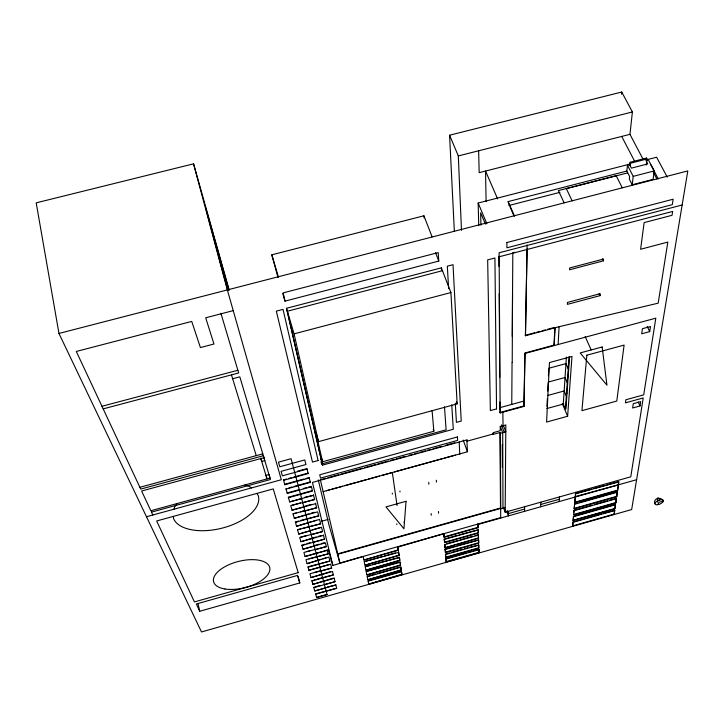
<?xml version="1.0" encoding="UTF-8"?>
<svg xmlns="http://www.w3.org/2000/svg" width="724" height="724" viewBox="0 0 724 724"><rect width="100%" height="100%" fill="white"/><g stroke="black" fill="none" stroke-linecap="round" stroke-linejoin="round"><path stroke-width="1.09" d="M626.894 171.036L508.13 201.589L509.035 204.602M508.384 511.316L508.366 515.895L506.809 511.714M511.759 404.399L512.058 362.407M512.239 336.389L512.818 252.694L514.429 252.278M512.23 362.362L512.529 294.469M499.922 401.983L500.157 412.924L523.95 406.408L525.072 353.43L655.817 318.171L643.717 394.852L625.844 399.775L625.418 402.852L643.229 397.947L630.776 476.808L505.171 512.221L505.832 424.934L500.248 426.463L500.275 430.699L493.397 432.599L493.415 433.911L467.224 441.133L466.908 440.283L467.451 451.767L323.112 491.641M523.95 406.408L524.891 352.995L553.978 345.149L554.901 327.348M499.144 256.785L672.659 211.426L672.053 215.3L644.134 222.603L640.613 249.264L667.827 242.078L658.179 303.166L559.109 326.705L525.443 335.737L527.063 248.975L527.262 249.436M525.443 335.737L527.144 244.947M524.52 511.343L524.638 506.737M540.629 506.791L540.846 502.166M546.973 406.381L547.335 398.788M547.706 391.06L548.077 383.231M548.439 375.729L548.738 369.34M555.1 327.782L554.159 345.583L553.978 345.149M558.104 344.524L559.109 326.705M566.412 356.995L563.281 404.046L565.426 409.123L565.915 408.988L569.58 356.624M565.426 409.123L569.055 356.733M559.154 501.56L559.48 496.917M567.634 416.264L571.978 356.452L549.462 362.552L546.593 422.065L567.634 416.264L562.24 403.44M603.906 513.135L614.757 510.474L573.064 522.321L572.711 526.321L572.919 521.941L601.771 513.741M573.064 520.33L573.426 516.293L615.418 504.375L614.993 508.836L573.064 520.33L614.83 508.465L615.418 504.375M573.77 512.429L573.96 510.302L592.413 505.081M616.73 496.764L617.228 491.777L616.73 496.764L574.286 508.782L574.295 506.583M591.671 489.162L575.453 493.732L618.857 481.922L617.617 490.582L574.838 502.673L575.028 498.501M575.354 496.99L575.453 493.732M573.218 520.71L573.58 516.674L615.581 504.755M573.96 510.302L573.734 514.927L615.834 502.99L616.287 498.311L615.834 502.99M574.286 508.782L574.539 503.85L577.743 502.945M574.838 502.673L575.77 492.32M600.033 295.654L600.223 293.673L567.48 302.397L567.354 304.37L600.033 295.654L599.092 293.636M603.4 260.839L603.581 259.029L569.679 267.971L569.562 269.771L603.4 260.839L602.449 258.83M621.527 94.283L621.744 92.038L449.577 135.207L454.319 230.847M643.102 159.307L629.952 134.329L632.396 111.958L621.744 92.038M630.604 164.429L627.464 165.235L626.821 171.036L629.627 176.502L629.328 179.127L632.215 184.756L653.111 179.362L654.252 170.927L648.396 159.859L646.306 160.393M630.197 162.239L629.871 165.108L631.437 168.122L647.745 163.932L646.152 160.927L646.523 158.049L630.197 162.239L630.351 166.031M632.215 184.756L633.201 176.357L627.464 165.235M646.233 165.072L647.012 158.981L646.523 158.049M614.757 510.474L614.178 514.52L614.595 510.094M617.617 490.582L618.694 481.532M649.699 331.628L650.487 326.515L642.432 328.687L641.69 333.8L649.699 331.628L647.256 326.56M640.016 405.956L640.695 401.63L633.274 403.675L632.64 407.992L640.016 405.956L638.179 401.956M173.941 509.207L174.765 506.673L177.235 503.506M663.419 501.044L662.759 501.397L663.419 501.044A4.615 3.928 11.9 0 0 657.473 498.492A4.615 3.928 11.9 0 0 654.885 503.47M333.013 578.214L312.904 584.349L334.198 578.313M594.585 504.465L607.608 500.773M609.78 500.157L615.201 498.619M574.114 510.682L616.45 498.691M399.295 557.091L399.757 560.186L365.973 570.195L399.883 560.584L399.413 557.489L378.009 563.118M478.311 534.719L478.573 538.285L445.088 547.778L478.437 537.896L478.311 534.719L475.062 535.642M366.19 571.471L400.137 562.276L400.589 565.335L366.914 574.892L366.19 571.471L383.096 566.675M385.213 566.077L398.951 562.177M446.183 548.792L454.799 546.349M456.953 545.733L478.636 540.014L478.754 543.145L445.495 552.584L445.097 549.091L445.495 552.584M445.233 549.489L478.636 540.014M313.727 587.273L320.089 585.463M334.081 577.906L335.031 581.662L313.836 587.671L314.768 590.974L335.855 584.983L327.311 586.974M573.58 514.547L615.671 502.61M400.01 561.878L400.463 564.937L366.914 574.892M445.36 552.195L478.618 542.756L478.501 539.624M375.837 573.897L367.168 576.358L367.882 579.734L401.322 570.231L400.87 567.218L367.285 576.756M378 573.281L399.666 567.136M446.509 553.833L449.722 552.919M451.857 552.312L462.555 549.272M464.699 548.665L467.903 547.76M470.048 547.145L478.745 545.109L478.854 548.195L445.83 557.58L445.441 554.131L445.83 557.58M445.577 554.53L478.745 545.109M315.682 594.232L336.669 588.268L335.737 584.585M400.743 566.829L401.196 569.842L367.882 579.734M445.703 557.19L478.718 547.806L478.609 544.72M400.336 571.607L368.054 580.784L368.76 584.123L401.983 574.666L401.539 571.698L368.172 581.182M446.97 558.349L453.351 556.539M455.477 555.932L466.102 552.91M468.229 552.303L471.414 551.398M473.541 550.792L478.863 549.281L479.107 552.72L446.292 562.059L445.903 558.656L446.292 562.059M446.038 559.046L478.998 549.67M336.669 588.268L315.574 593.834L316.596 597.472L327.049 594.495L291.075 458.708L278.487 462.147L279.79 466.763L304.795 459.93L305.935 464.527L281.075 471.333L282.342 475.849L307.067 469.071L306.94 468.627L308.18 473.559L283.6 480.311L283.482 479.867L286.55 479.026M401.413 571.299L401.865 574.277L368.76 584.123M446.165 561.67L478.971 552.331L478.863 549.281M572.557 525.941L614.015 514.14M659.157 502.257L662.795 501.216M337.846 554.267L500.637 508.429L500.7 517.633L339.9 563.019L337.728 553.851L500.492 508.031L499.967 432.5L493.116 434.382L493.098 433.07L493.415 433.911M320.931 559.326L307.076 563.67L328.904 557.082L329.909 561.046L308.071 567.2M322.931 558.765L325.918 557.923M500.492 508.031L500.782 508.827L505.171 507.596M593.834 488.546L604.64 485.496M606.803 484.89L617.617 481.84M524.574 509.044L508.375 513.615L507.198 510.474M540.738 504.483L559.317 499.243M329.583 564.467L308.949 570.286L330.669 564.159L331.646 568.059L309.917 573.752L310.994 577.589L332.506 571.508L333.357 574.928L311.954 580.983L315.058 579.671M575.191 496.601L618.441 484.827M328.307 549.398L332.841 565.453L363.186 556.448L363.937 560.005L398.336 550.285L397.738 546.692L398.336 550.285M397.865 547.091L443.803 533.688L444.21 537.317L478.175 527.724L477.912 524.058L478.175 527.724M478.057 524.457L636.613 479.695M314.243 572.53L319.655 571.001M398.209 549.878L363.937 560.005M444.074 536.927L478.039 527.325M399.123 555.516L398.526 551.969L399.123 555.516L364.977 565.182L364.235 561.67L382.453 556.521M384.598 555.914L395.313 552.883M445.314 538.746L456.953 535.452M459.07 534.855L478.256 529.868L478.374 533.081L444.654 542.629L444.255 539.045L444.654 542.629M574.684 502.284L617.454 490.193M330.244 571.707L310.994 577.589M398.653 552.376L364.235 561.67M444.391 539.443L478.256 529.868M579.879 502.338L616.16 492.076M574.702 504.239L617.391 492.157M299.79 582.947L297.528 575.426L196.322 603.997L199.706 611.264L299.79 582.947L298.089 576.548M398.996 555.118L364.977 565.182M444.527 542.231L478.238 532.692L478.121 529.47M317.193 579.064L333.357 574.928M365.973 570.195L365.249 566.729L370.561 565.227M372.688 564.62L375.883 563.715M446.862 543.624L457.704 540.557M459.876 539.941L472.89 536.258M399.413 557.489L365.249 566.729M445.088 547.778L444.826 544.629L478.455 535.108M574.132 508.402L616.567 496.383M300.677 528.9L297.537 529.778L298.741 534.077L321.501 527.271L322.578 531.552L299.709 537.489L300.894 541.706L323.528 535.371M323.411 534.955L324.47 539.154L301.953 545.462L304.913 544.176M306.958 543.606L310.026 542.747M315.112 545.335L319.175 544.195M321.212 543.624L324.262 542.765M301.836 545.036L302.994 549.181L325.402 542.9L326.316 546.602L303.917 552.439L305.057 556.494L327.23 550.267L305.057 556.494M306.958 551.588L309.999 550.729M308.967 558.837L328.135 553.896L305.962 559.688L307.076 563.67M296.261 512.963L293.057 513.859L294.306 518.33L317.682 511.841L318.687 515.868L295.437 522.33L298.487 521.018M300.605 520.429L318.687 515.868M311.157 521.76L296.55 526.285L319.556 519.425L320.651 523.796L297.537 529.778M313.257 521.18L316.406 520.303M321.519 521.262L328.026 519.452M302.768 528.321L320.651 523.796M312.153 529.878L320.461 527.561M300.741 537.199L306.958 535.461M316.216 536.964L300.894 541.706M318.27 536.394L321.356 535.525M326.352 490.745L329.601 489.849M331.764 489.252L337.176 487.759M339.339 487.161L342.579 486.266M344.751 485.668L355.565 482.682M357.728 482.075L366.38 479.686M368.543 479.089L379.367 476.102M381.53 475.505L392.345 472.519L397.051 505.542M394.517 471.912L405.368 468.917M407.54 468.319L442.255 458.726M444.427 458.129L455.278 455.125M304.777 497.252L313.573 495.288L289.681 501.895L288.369 497.234L299.392 494.193M502.746 444.5L502.266 444.636L502.366 467.315M291.817 505.334L300.469 502.945M313.456 494.854L314.623 499.497L290.74 505.633L292.016 510.203L315.655 503.651M304.804 506.194L311.239 504.411M300.541 511.778L303.745 510.891M315.528 503.225L316.678 507.768L293.057 513.859M309.076 513.769L294.306 518.33M311.193 513.18L314.379 512.293M146.483 516.737L281.319 479.731L227.318 289.808M288.604 478.455L291.682 477.614M293.727 477.053L308.053 473.116L308.18 473.559M546.864 408.553L563.77 403.911M297.971 480.636L304.071 478.962M306.107 478.401L309.157 477.569L309.284 478.003L284.84 484.727L283.482 479.867M288.994 487.813L292.034 486.971M294.062 486.419L297.102 485.578M310.252 481.958L298.116 485.297L298.378 486.284M321.429 479.469L325.764 478.274M327.927 477.677L338.769 474.7M340.932 474.102L362.606 468.129M364.778 467.541L375.611 464.555M377.774 463.957L388.616 460.971M390.779 460.373L394.037 459.487M396.2 458.889L404.87 456.5M409.205 455.306L412.454 454.41M414.626 453.812L417.875 452.916M420.038 452.319L425.459 450.835M427.631 450.238L430.88 449.342M433.043 448.744L441.712 446.355M446.047 445.16L454.717 442.78M500.782 508.827L500.293 433.341L505.832 431.812L503.388 425.504M303.284 488.519L306.297 487.695M308.315 487.134L311.456 486.745L287.292 493.406L285.953 488.646L286.071 489.089L310.37 482.401L309.157 477.569M312.397 490.601L300.397 493.913L300.514 494.356M547.489 395.53L564.15 390.978L566.322 396.1M265.943 475.369L268.948 474.546M566.521 393.277L567.019 393.141M499.994 412.499L523.778 405.983M444.482 406.816L446.12 429.812L322.614 463.659L320.922 456.22L322.542 461.749L433.857 431.26L432.083 410.599M297.682 471.161L305.908 468.908M322.542 461.749L316.307 434.264L318.469 441.649L457.161 403.892L450.916 292.559L441.359 267.862L286.487 308.297L322.605 465.098L453.287 429.269L451.758 404.879M151.397 511.66L151.488 512.121L270.423 479.514L239.825 376.824L232.648 378.724M548.792 368.272L565.969 363.611L568.222 368.824M139.877 487.297L262.785 453.867M263.337 455.722L140.718 489.098L76.301 351.457L191.742 321.42L200.412 347.574L213.96 344.018L205.688 317.791L233.237 310.623M548.131 382.109L565.046 377.503L567.254 382.67M567.661 376.842L568.177 376.706M525.253 335.303L534.783 332.741M536.9 332.171L540.077 331.321M542.195 330.75L545.371 329.9M547.489 329.329L553.842 327.628M101.957 406.273L237.87 370.263M103.179 408.888L238.667 372.96L220.911 313.302M318.469 441.649L294.071 333.854L450.916 292.559M285.012 301.13L438.771 261.074L438.21 252.586L283.129 292.885L285.012 301.13L282.758 293.555M682.153 204.992L499.117 252.785L500.157 412.924M442.454 270.695L287.356 311.229L321.827 462.428M58.961 333.447L687.8 170.918L631.663 509.542L201.507 631.962L58.961 333.447L36.2 202.847L193.552 163.832L229.218 290.116M277.935 277.301L271.808 254.821L423.92 215.788L432.083 236.82M630.676 163.172L647.012 158.981M478.745 225.617L478.157 203.046L630.332 163.977M646.758 159.76L656.614 157.235L667.256 177.136M627.608 172.891L566.331 188.656L572.132 200.874M508.827 205.507L559.978 192.331M633.201 176.357L654.252 170.927M629.952 134.329L479.17 172.674L478.636 150.791M461.478 230.368L458.31 155.922L632.396 111.958M244.911 484.953L249.056 486.302L251.436 487.94M256.893 493.415L258.224 495.551A43.947 22.435 -13.5 0 1 223.743 527.706A43.947 22.435 -13.5 0 1 173.651 518.827L173.262 516.411M650.867 164.873L658.27 178.864M653.229 171.968L656.921 178.955M621.699 136.429L634.74 161.452M622.26 187.778L616.151 175.697L558.376 190.566L564.114 202.792M151.488 512.121L152.836 514.999M585.2 336.615L591.173 349.954M508.13 201.589L514.474 216.042M509.94 206.666L514.013 215.96M497.623 198.928L485.542 171.045L486.103 201.553M449.577 135.207L458.31 155.922M478.157 203.046L486.89 223.77M485.424 224.168L480.636 212.766L480.926 225.182M524.058 401.512L523.886 401.087L499.958 407.63L500.13 408.055M502.827 411.721L503.044 425.694M435.531 252.694L438.771 261.074M501.424 424.879L504.266 432.246M500.266 426.364L502.7 432.671L502.981 508.212M499.967 432.5L500.293 433.341M504.058 507.334L505.171 510.311M503.696 508.257L505.171 512.221M456.392 401.793L457.161 403.892M463.206 440.129L467.451 451.767M459.206 442.011L459.776 454.346M433.224 429.459L433.857 431.26M444.826 544.629L444.961 547.38M231.463 374.869L256.242 455.64M260.857 458.545L267.002 478.899L266.151 475.641M271.808 254.821L278.414 277.021M286.487 308.297L294.071 333.854M322.614 463.659L321.085 458.419L322.605 465.098M320.47 480.202L320.343 479.768L337.728 553.851M340.018 563.426L328.895 524.61L318.288 479.921M314.623 499.497L302.75 502.782M316.678 507.768L304.931 511.026M322.578 531.552L311.211 534.728M228.902 290.007L205.616 207.634L227.653 289.817M219.037 257.69L228.25 290.179M220.775 264.16L228.169 290.224M324.47 539.154L313.221 542.303M326.316 546.602L315.184 549.724M329.909 561.046L307.962 566.792L309.058 570.702M331.646 568.059L320.85 571.109M335.031 581.662L324.442 584.666M295.32 521.904L296.55 526.285M311.845 580.576L312.904 584.349M297.075 481.36L296.949 480.917L284.722 484.284L284.84 484.727M299.383 490.067L299.256 489.632L287.166 492.963L287.292 493.406M301.637 498.592L289.681 501.895M303.845 506.927L292.016 510.203M310.189 530.882L298.741 534.077M314.207 546.032L302.994 549.181M325.32 587.979L314.768 590.974M327.049 594.495L316.596 597.472M288.369 497.234L288.487 497.678L312.524 491.044L311.329 486.302M193.552 163.832L227.354 289.926M269.183 474.799L269.998 478.075L150.845 510.737L141.614 491.017L263.934 457.713L263.808 457.251M263.808 456.871L264.785 460.591L261.726 461.423L260.884 458.202M327.112 549.851L328.135 553.896M332.841 565.453L312.442 482.419L467.161 439.821L467.224 441.133M321.031 461.668L321.646 464.365M198.059 603.644L199.706 611.264M443.939 534.086L444.21 537.317M423.92 215.788L424.092 217.942M441.359 267.862L441.504 270.106M448.636 288.659L447.323 266.179L453.025 264.694L461.233 421.051L456.419 422.363L455.306 403.268M498.945 256.323L499.017 266.486M499.198 293.582L499.759 377.141M428.708 482.356A7.91 0.787 74.5 0 1 428.834 484.202M436.319 480.238A7.91 0.833 74.5 0 1 436.427 482.084M431.124 513.551A7.611 0.724 74.4 0 1 431.242 515.244M438.427 511.506A7.602 0.769 74.4 0 1 438.527 513.198M399.919 491.026A7.928 0.615 74.5 0 1 400.019 491.931M392.272 493.153A7.937 0.57 74.6 0 1 392.381 494.058M404.101 521.76A7.629 0.561 74.5 0 1 404.191 522.592M396.752 523.823A7.629 0.525 74.5 0 1 396.852 524.647M658.713 504.465A4.552 1.186 73.1 0 1 657.473 498.483A4.552 1.186 73.1 0 1 659.6 500.031M506.9 242.522L506.891 247.807L672.306 204.657L673.157 199.218L506.9 242.522M406.037 501.307L403.938 528.782L385.964 506.9L406.037 501.307M586.847 355.194L581.924 410.653L616.776 401.051L624.106 345.095L586.847 355.194M298.188 572.648L194.439 601.916L156.674 520.972L273.229 488.917L298.188 572.648M457.423 436.934L319.737 474.781L320.515 478.111L457.622 440.382L457.423 436.934M496.537 408.906L490.365 410.599L487.668 259.88L494.926 257.988L496.537 408.906M318.108 460.545L312.487 462.084L276.333 311.139L283.03 309.392L318.108 460.545M602.151 346.986L580.177 352.932L606.956 385.204L602.151 346.986M224.965 589.001A28.96 13.503 -14.3 0 0 269.744 570.521A28.96 13.503 -14.3 0 0 230.214 564.15A28.96 13.503 -14.3 0 0 224.965 589.001M657.401 504.737A4.579 1.946 -22.9 0 0 663.419 500.601A4.579 1.946 -22.9 0 0 656.641 501.406A4.579 1.946 -22.9 0 0 657.401 504.737"/></g></svg>
